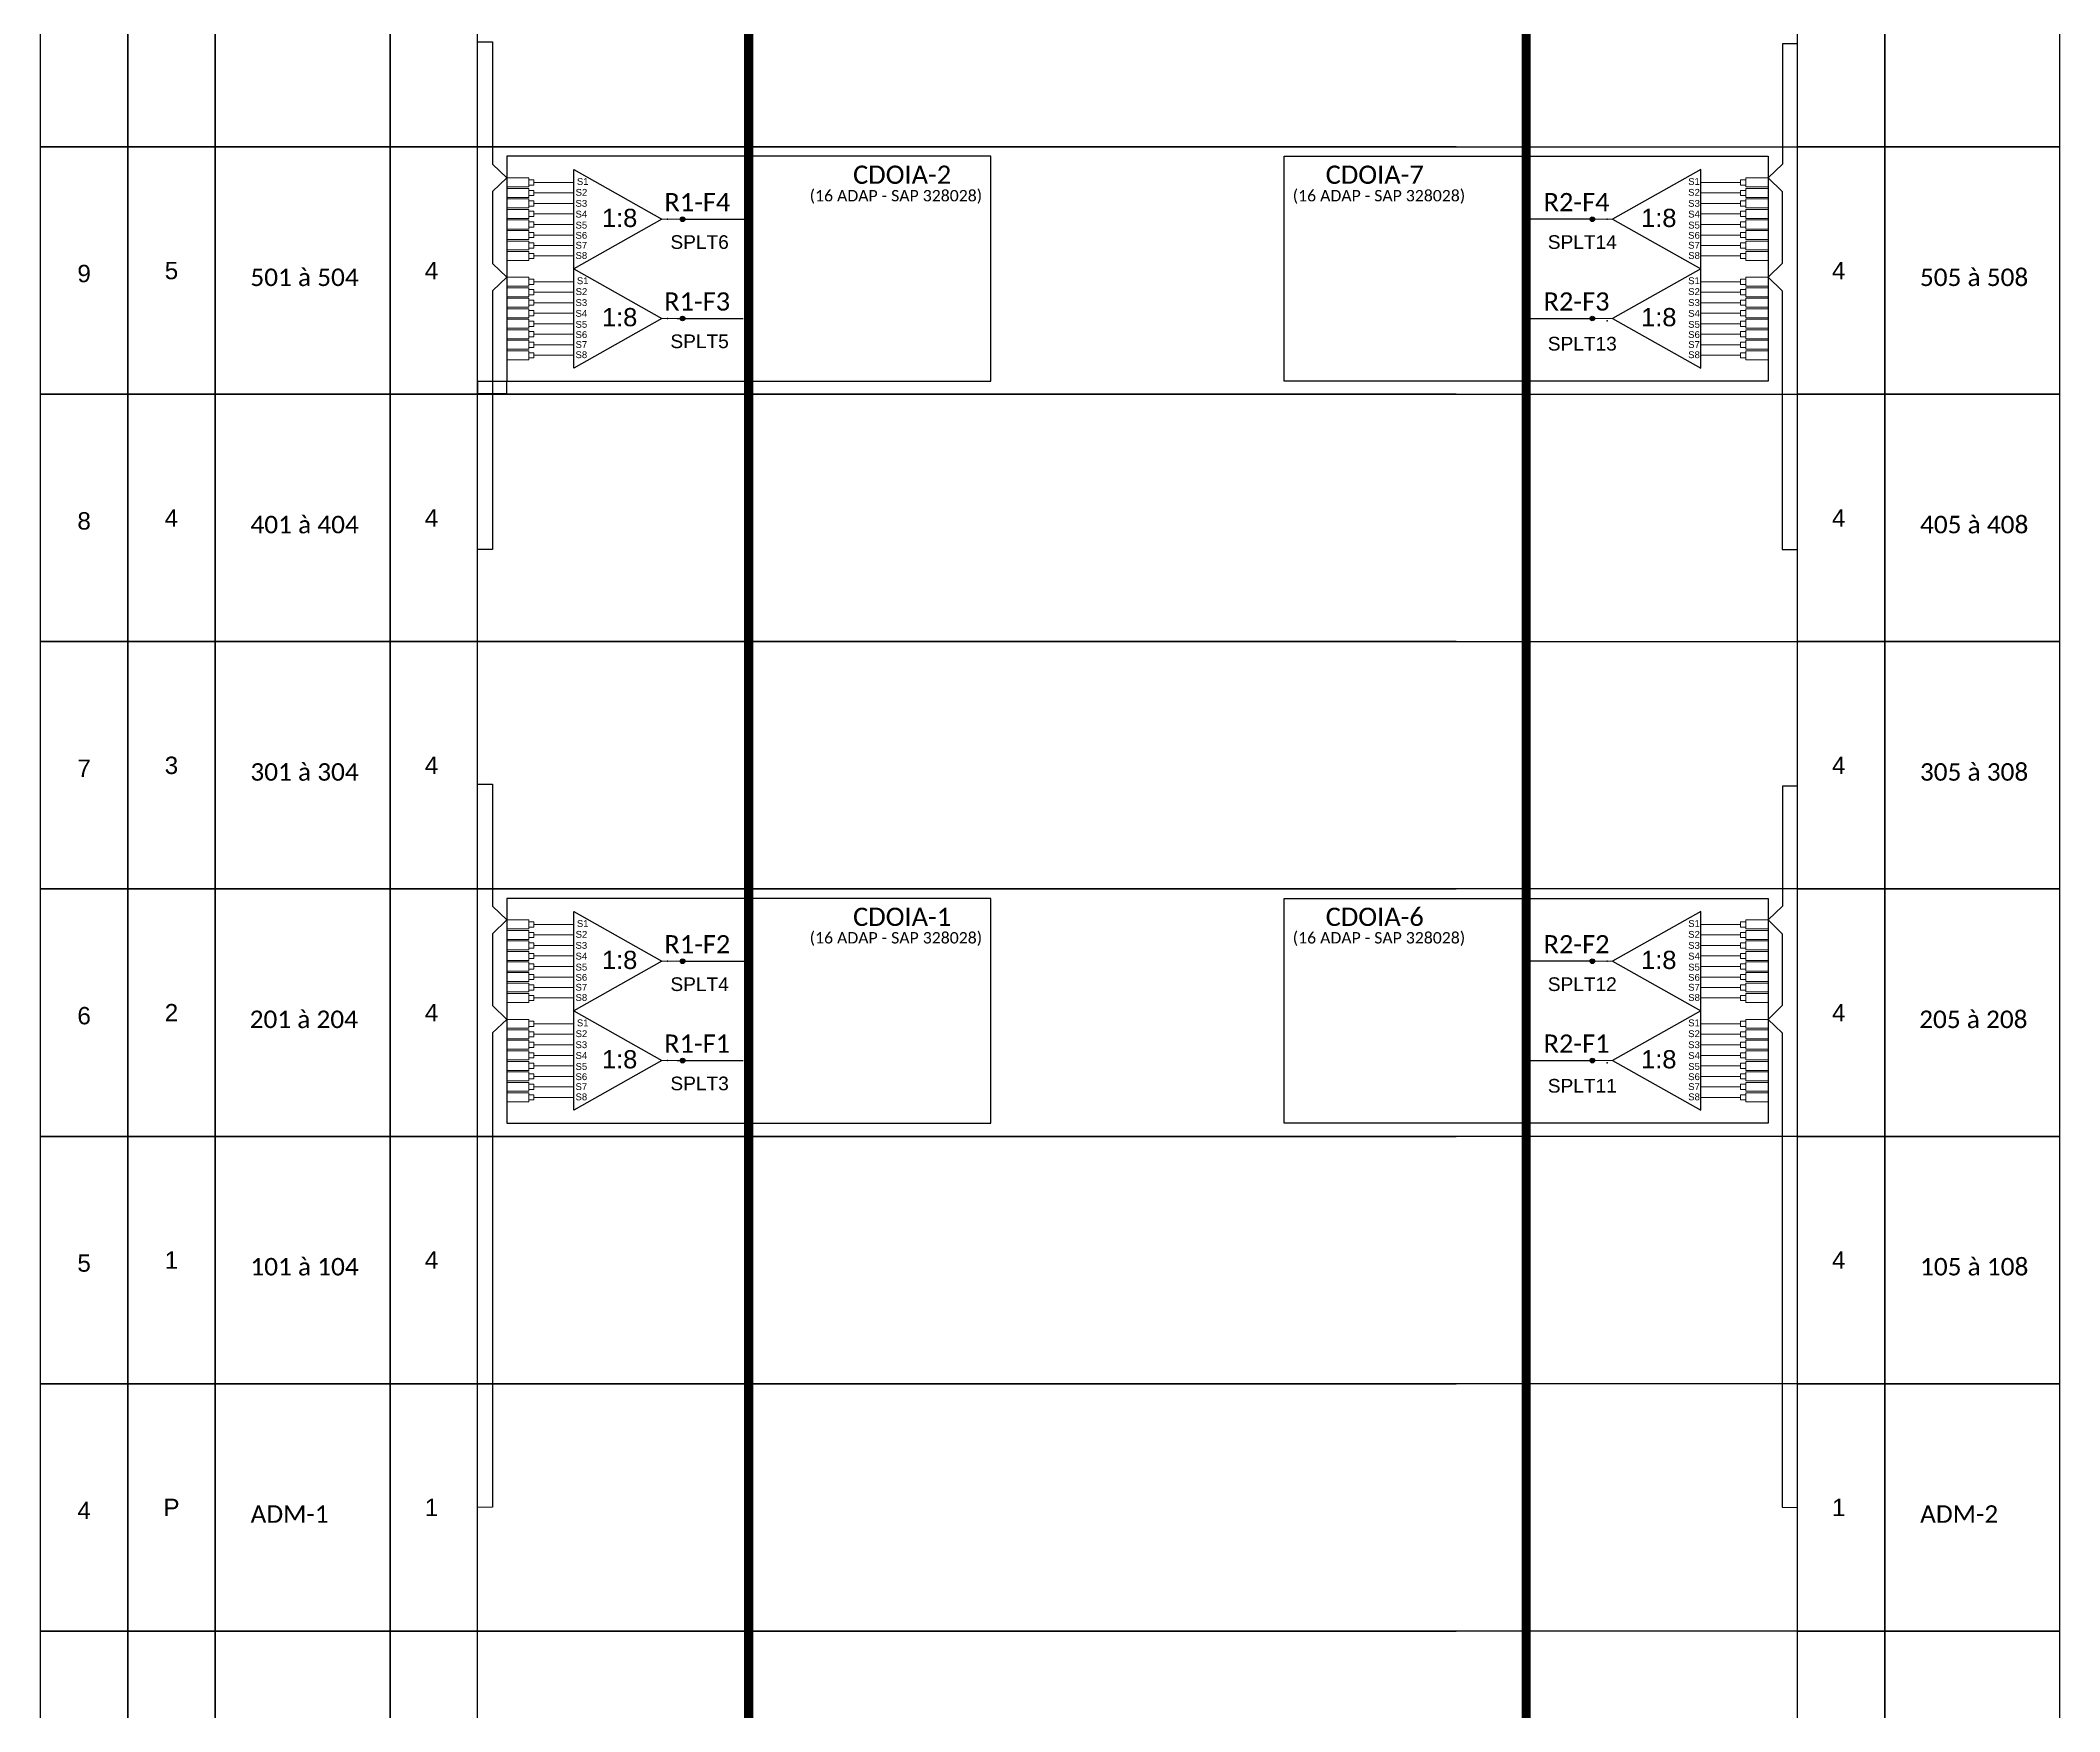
# Model space of a CAD drawing. Header units: millimetres. Extents: x 688550 to 690417, y 7458888 to 7459543.
# Drawn here: x 689033 to 689229.8, y 7459058.2 to 7459221 of the extents above; entities that cross this region are included whole.
import ezdxf
from ezdxf.enums import TextEntityAlignment as Align

# ---------------------------------------------------------------- set-up
doc = ezdxf.new("R2010")
doc.units = ezdxf.units.MM
doc.header["$LTSCALE"] = 3
doc.header["$MEASUREMENT"] = 0
doc.layers.add('label_cabos', color=7, linetype='Continuous')
doc.styles.add('ARIAL', font='arial.ttf')
doc.styles.add('WMF-Calibri0', font='calibri.ttf')

# ---------------------------------------------------------------- blocks, each defined once
blk = doc.blocks.new('SPLT_1-8_SC-APC')
at = {"color": 1}
blk.add_lwpolyline([(-7.37, -2.1), (-17.04, -7.55), (-7.37, -13), (-7.37, -2.1)], dxfattribs=at)
at = {"color": 3, "lineweight": 0}
for points in [[(-2.99, -3.51), (-7.37, -3.51)], [(-2.41, -3.02), (-2.41, -4)], [(-2.41, -3.02), (0, -3.02)], [(-2.41, -4), (0, -4)], [(-2.41, -4.17), (-2.41, -5.16)], [(-2.41, -4.17), (0, -4.17)], [(-7.37, -4.66), (-2.99, -4.66)], [(-7.37, -5.82), (-2.99, -5.82)], [(-2.41, -5.16), (0, -5.16)], [(-2.41, -5.32), (-2.41, -6.31)], [(-2.41, -5.32), (0, -5.32)], [(-2.41, -6.31), (0, -6.31)], [(-2.41, -6.48), (-2.41, -7.46)], [(-2.41, -6.48), (0, -6.48)], [(-7.37, -6.97), (-2.99, -6.97)], [(-7.37, -8.12), (-2.99, -8.12)], [(-2.41, -7.46), (0, -7.46)], [(-2.41, -7.63), (-2.41, -8.62)], [(-2.41, -7.63), (0, -7.63)], [(-2.41, -8.62), (0, -8.62)], [(-2.41, -8.78), (-2.41, -9.77)], [(-2.41, -8.78), (0, -8.78)], [(-7.37, -9.28), (-2.99, -9.28)], [(-7.37, -10.43), (-2.99, -10.43)], [(-2.41, -9.77), (0, -9.77)], [(-2.41, -9.94), (-2.41, -10.92)], [(-2.41, -9.94), (0, -9.94)], [(-2.41, -10.92), (0, -10.92)], [(-7.37, -11.58), (-2.99, -11.58)], [(-2.41, -11.09), (-2.41, -12.08)], [(-2.41, -11.09), (0, -11.09)], [(-2.41, -12.08), (0, -12.08)]]:
    blk.add_lwpolyline(points, dxfattribs=at)
for points in [[(-2.99, -3.22), (-2.41, -3.22), (-2.41, -3.8), (-2.99, -3.8)], [(-2.99, -4.38), (-2.41, -4.38), (-2.41, -4.95), (-2.99, -4.95)], [(-2.99, -5.53), (-2.41, -5.53), (-2.41, -6.1), (-2.99, -6.1)], [(-2.99, -6.68), (-2.41, -6.68), (-2.41, -7.26), (-2.99, -7.26)], [(-2.99, -7.84), (-2.41, -7.84), (-2.41, -8.41), (-2.99, -8.41)], [(-2.99, -8.99), (-2.41, -8.99), (-2.41, -9.56), (-2.99, -9.56)], [(-2.99, -10.14), (-2.41, -10.14), (-2.41, -10.72), (-2.99, -10.72)], [(-2.99, -11.3), (-2.41, -11.3), (-2.41, -11.87), (-2.99, -11.87)]]:
    blk.add_lwpolyline(points, close=True, dxfattribs=at)
at = {"color": 1, "lineweight": 0}
blk.add_lwpolyline([(-17.04, -7.55), (-19.26, -7.55)], dxfattribs=at)
at = {"color": 1, "style": 'ARIAL'}
for s, height, p in [('S1', 0.75, (-8.74, -3.78)), ('S2', 0.75, (-8.74, -4.97)), ('1:8', 2, (-13.91, -8.4)), ('S3', 0.75, (-8.74, -6.18)), ('S4', 0.75, (-8.74, -7.36)), ('S5', 0.75, (-8.74, -8.57)), ('S6', 0.75, (-8.74, -9.69)), ('S7', 0.75, (-8.74, -10.78)), ('S8', 0.75, (-8.74, -11.9))]:
    blk.add_text(s, height=height, dxfattribs=at).set_placement(p)
blk = doc.blocks.new('SPLITTER_')
blk.add_point((0, 0))
at = {"style": 'ARIAL', "flags": 4}
blk.add_attdef('SPLT', (0, -3.26), '', height=1.5, dxfattribs=at)
blk = doc.blocks.new('SPLT_1-8_SC-APC_ESQ')
at = {"color": 1}
blk.add_lwpolyline([(7.37, -2.1), (17.04, -7.55), (7.37, -13), (7.37, -2.1)], dxfattribs=at)
at = {"color": 3, "lineweight": 0}
for points in [[(2.41, -3.02), (0, -3.02)], [(2.41, -4), (0, -4)], [(2.41, -4.17), (0, -4.17)], [(2.41, -3.02), (2.41, -4)], [(2.41, -4.17), (2.41, -5.16)], [(2.99, -3.51), (7.37, -3.51)], [(2.41, -5.16), (0, -5.16)], [(2.41, -5.32), (0, -5.32)], [(2.41, -6.31), (0, -6.31)], [(2.41, -6.48), (0, -6.48)], [(2.41, -5.32), (2.41, -6.31)], [(2.41, -6.48), (2.41, -7.46)], [(7.37, -4.66), (2.99, -4.66)], [(7.37, -5.82), (2.99, -5.82)], [(2.41, -7.46), (0, -7.46)], [(2.41, -7.63), (0, -7.63)], [(2.41, -8.62), (0, -8.62)], [(2.41, -8.78), (0, -8.78)], [(2.41, -7.63), (2.41, -8.62)], [(2.41, -8.78), (2.41, -9.77)], [(7.37, -6.97), (2.99, -6.97)], [(7.37, -8.12), (2.99, -8.12)], [(2.41, -9.77), (0, -9.77)], [(2.41, -9.94), (0, -9.94)], [(2.41, -10.92), (0, -10.92)], [(2.41, -9.94), (2.41, -10.92)], [(7.37, -9.28), (2.99, -9.28)], [(7.37, -10.43), (2.99, -10.43)], [(2.41, -11.09), (0, -11.09)], [(2.41, -12.08), (0, -12.08)], [(2.41, -11.09), (2.41, -12.08)], [(7.37, -11.58), (2.99, -11.58)]]:
    blk.add_lwpolyline(points, dxfattribs=at)
for points in [[(2.99, -3.22), (2.41, -3.22), (2.41, -3.8), (2.99, -3.8)], [(2.99, -4.38), (2.41, -4.38), (2.41, -4.95), (2.99, -4.95)], [(2.99, -5.53), (2.41, -5.53), (2.41, -6.1), (2.99, -6.1)], [(2.99, -6.68), (2.41, -6.68), (2.41, -7.26), (2.99, -7.26)], [(2.99, -7.84), (2.41, -7.84), (2.41, -8.41), (2.99, -8.41)], [(2.99, -8.99), (2.41, -8.99), (2.41, -9.56), (2.99, -9.56)], [(2.99, -10.14), (2.41, -10.14), (2.41, -10.72), (2.99, -10.72)], [(2.99, -11.3), (2.41, -11.3), (2.41, -11.87), (2.99, -11.87)]]:
    blk.add_lwpolyline(points, close=True, dxfattribs=at)
at = {"color": 1, "lineweight": 0}
blk.add_lwpolyline([(17.04, -7.55), (19.26, -7.55)], dxfattribs=at)
at = {"color": 1, "style": 'ARIAL'}
for s, height, p in [('S2', 0.75, (7.56, -4.97)), ('S1', 0.75, (7.7, -3.78)), ('S3', 0.75, (7.55, -6.18)), ('S4', 0.75, (7.55, -7.36)), ('1:8', 2, (10.45, -8.4)), ('S5', 0.75, (7.55, -8.57)), ('S6', 0.75, (7.55, -9.69)), ('S7', 0.75, (7.55, -10.78)), ('S8', 0.75, (7.55, -11.9))]:
    blk.add_text(s, height=height, dxfattribs=at).set_placement(p)

msp = doc.modelspace()

# ---------------------------------------------------------------- hatches: boundary and pattern name
h = msp.add_hatch(color=3)
h.dxf.hatch_style = 1
edge = h.paths.add_edge_path()
edge.add_arc((689095.58, 7459203.59), 0.228, 0, 360)
h = msp.add_hatch(color=3)
h.dxf.hatch_style = 1
edge = h.paths.add_edge_path()
edge.add_arc((689184.23, 7459203.59), 0.228, 0, 360)
h = msp.add_hatch(color=3)
h.dxf.hatch_style = 1
edge = h.paths.add_edge_path()
edge.add_arc((689095.58, 7459193.92), 0.228, 0, 360)
h = msp.add_hatch(color=3)
h.dxf.hatch_style = 1
edge = h.paths.add_edge_path()
edge.add_arc((689184.23, 7459193.92), 0.228, 0, 360)
h = msp.add_hatch(color=3)
h.dxf.hatch_style = 1
edge = h.paths.add_edge_path()
edge.add_arc((689095.58, 7459131.3), 0.228, 0, 360)
h = msp.add_hatch(color=3)
h.dxf.hatch_style = 1
edge = h.paths.add_edge_path()
edge.add_arc((689184.23, 7459131.3), 0.228, 0, 360)
h = msp.add_hatch(color=3)
h.dxf.hatch_style = 1
edge = h.paths.add_edge_path()
edge.add_arc((689095.58, 7459121.62), 0.228, 0, 360)
h = msp.add_hatch(color=3)
h.dxf.hatch_style = 1
edge = h.paths.add_edge_path()
edge.add_arc((689184.23, 7459121.62), 0.228, 0, 360)

# ---------------------------------------------------------------- linework, layer by layer
for p, q in [((689050.04, 7459210.64), (689050.04, 7459234.74)), ((689170.96, 7459210.64), (689050.04, 7459210.64)), ((689050.04, 7459210.64), (689204.21, 7459210.64)), ((689050.04, 7459186.54), (689050.04, 7459210.64)), ((689170.96, 7459186.54), (689050.04, 7459186.54)), ((689050.04, 7459186.54), (689204.21, 7459186.54)), ((689050.04, 7459162.44), (689050.04, 7459186.54)), ((689170.96, 7459162.44), (689050.04, 7459162.44)), ((689050.04, 7459162.44), (689204.21, 7459162.44)), ((689050.04, 7459138.34), (689050.04, 7459162.44)), ((689050.04, 7459138.34), (689170.96, 7459138.34)), ((689050.04, 7459114.24), (689050.04, 7459138.34)), ((689204.21, 7459138.34), (689050.04, 7459138.34)), ((689050.04, 7459114.24), (689170.96, 7459114.24)), ((689050.04, 7459090.14), (689050.04, 7459114.24)), ((689204.21, 7459114.24), (689050.04, 7459114.24)), ((689050.04, 7459090.14), (689170.96, 7459090.14)), ((689050.04, 7459066.05), (689050.04, 7459090.14)), ((689204.21, 7459090.14), (689050.04, 7459090.14)), ((689050.04, 7459066.05), (689170.96, 7459066.05)), ((689050.04, 7459041.95), (689050.04, 7459066.05)), ((689204.21, 7459066.05), (689050.04, 7459066.05))]:
    msp.add_line(p, q)
at = {"color": 5, "const_width": 0.888}
msp.add_lwpolyline([(689102.02, 7459415.49), (689102.02, 7459006.07)], dxfattribs=at)
at = {"color": 6, "const_width": 0.888}
msp.add_lwpolyline([(689177.79, 7458988.26), (689177.79, 7459415.49)], dxfattribs=at)
for points in [[(689033.01, 7459234.74), (689041.53, 7459234.74), (689041.53, 7459210.64), (689033.01, 7459210.64)], [(689041.53, 7459234.74), (689050.04, 7459234.74), (689050.04, 7459210.64), (689041.53, 7459210.64)], [(689067.08, 7459234.74), (689050.04, 7459234.74), (689050.04, 7459210.64), (689067.08, 7459210.64)], [(689075.6, 7459234.74), (689067.08, 7459234.74), (689067.08, 7459210.64), (689075.6, 7459210.64)], [(689204.21, 7459234.74), (689212.73, 7459234.74), (689212.73, 7459210.64), (689204.21, 7459210.64)], [(689212.73, 7459234.74), (689229.76, 7459234.74), (689229.76, 7459210.64), (689212.73, 7459210.64)], [(689033.01, 7459210.64), (689041.53, 7459210.64), (689041.53, 7459186.54), (689033.01, 7459186.54)], [(689041.53, 7459210.64), (689050.04, 7459210.64), (689050.04, 7459186.54), (689041.53, 7459186.54)], [(689067.08, 7459210.64), (689050.04, 7459210.64), (689050.04, 7459186.54), (689067.08, 7459186.54)], [(689075.6, 7459210.64), (689067.08, 7459210.64), (689067.08, 7459186.54), (689075.6, 7459186.54)], [(689204.21, 7459210.64), (689212.73, 7459210.64), (689212.73, 7459186.54), (689204.21, 7459186.54)], [(689212.73, 7459210.64), (689229.76, 7459210.64), (689229.76, 7459186.54), (689212.73, 7459186.54)], [(689033.01, 7459186.54), (689041.53, 7459186.54), (689041.53, 7459162.44), (689033.01, 7459162.44)], [(689041.53, 7459186.54), (689050.04, 7459186.54), (689050.04, 7459162.44), (689041.53, 7459162.44)], [(689067.08, 7459186.54), (689050.04, 7459186.54), (689050.04, 7459162.44), (689067.08, 7459162.44)], [(689075.6, 7459186.54), (689067.08, 7459186.54), (689067.08, 7459162.44), (689075.6, 7459162.44)], [(689204.21, 7459186.54), (689212.73, 7459186.54), (689212.73, 7459162.44), (689204.21, 7459162.44)], [(689212.73, 7459186.54), (689229.76, 7459186.54), (689229.76, 7459162.44), (689212.73, 7459162.44)], [(689033.01, 7459162.44), (689041.53, 7459162.44), (689041.53, 7459138.34), (689033.01, 7459138.34)], [(689041.53, 7459162.44), (689050.04, 7459162.44), (689050.04, 7459138.34), (689041.53, 7459138.34)], [(689067.08, 7459162.44), (689050.04, 7459162.44), (689050.04, 7459138.34), (689067.08, 7459138.34)], [(689075.6, 7459162.44), (689067.08, 7459162.44), (689067.08, 7459138.34), (689075.6, 7459138.34)], [(689204.21, 7459162.44), (689212.73, 7459162.44), (689212.73, 7459138.34), (689204.21, 7459138.34)], [(689212.73, 7459162.44), (689229.76, 7459162.44), (689229.76, 7459138.34), (689212.73, 7459138.34)], [(689033.01, 7459138.34), (689041.53, 7459138.34), (689041.53, 7459114.24), (689033.01, 7459114.24)], [(689041.53, 7459138.34), (689050.04, 7459138.34), (689050.04, 7459114.24), (689041.53, 7459114.24)], [(689067.08, 7459138.34), (689050.04, 7459138.34), (689050.04, 7459114.24), (689067.08, 7459114.24)], [(689075.6, 7459138.34), (689067.08, 7459138.34), (689067.08, 7459114.24), (689075.6, 7459114.24)], [(689204.21, 7459138.34), (689212.73, 7459138.34), (689212.73, 7459114.24), (689204.21, 7459114.24)], [(689212.73, 7459138.34), (689229.76, 7459138.34), (689229.76, 7459114.24), (689212.73, 7459114.24)], [(689033.01, 7459114.24), (689041.53, 7459114.24), (689041.53, 7459090.14), (689033.01, 7459090.14)], [(689041.53, 7459114.24), (689050.04, 7459114.24), (689050.04, 7459090.14), (689041.53, 7459090.14)], [(689067.08, 7459114.24), (689050.04, 7459114.24), (689050.04, 7459090.14), (689067.08, 7459090.14)], [(689075.6, 7459114.24), (689067.08, 7459114.24), (689067.08, 7459090.14), (689075.6, 7459090.14)], [(689204.21, 7459114.24), (689212.73, 7459114.24), (689212.73, 7459090.14), (689204.21, 7459090.14)], [(689212.73, 7459114.24), (689229.76, 7459114.24), (689229.76, 7459090.14), (689212.73, 7459090.14)], [(689033.01, 7459090.14), (689041.53, 7459090.14), (689041.53, 7459066.05), (689033.01, 7459066.05)], [(689041.53, 7459090.14), (689050.04, 7459090.14), (689050.04, 7459066.05), (689041.53, 7459066.05)], [(689067.08, 7459090.14), (689050.04, 7459090.14), (689050.04, 7459066.05), (689067.08, 7459066.05)], [(689075.6, 7459090.14), (689067.08, 7459090.14), (689067.08, 7459066.05), (689075.6, 7459066.05)], [(689204.21, 7459090.14), (689212.73, 7459090.14), (689212.73, 7459066.05), (689204.21, 7459066.05)], [(689212.73, 7459090.14), (689229.76, 7459090.14), (689229.76, 7459066.05), (689212.73, 7459066.05)], [(689033.01, 7459066.05), (689041.53, 7459066.05), (689041.53, 7459041.95), (689033.01, 7459041.95)], [(689041.53, 7459066.05), (689050.04, 7459066.05), (689050.04, 7459041.95), (689041.53, 7459041.95)], [(689067.08, 7459066.05), (689050.04, 7459066.05), (689050.04, 7459041.95), (689067.08, 7459041.95)], [(689075.6, 7459066.05), (689067.08, 7459066.05), (689067.08, 7459041.95), (689075.6, 7459041.95)], [(689204.21, 7459066.05), (689212.73, 7459066.05), (689212.73, 7459041.95), (689204.21, 7459041.95)], [(689212.73, 7459066.05), (689229.76, 7459066.05), (689229.76, 7459041.95), (689212.73, 7459041.95)]]:
    msp.add_lwpolyline(points, close=True)
at = {"color": 3}
for points in [[(689075.6, 7459220.86), (689077.06, 7459220.86), (689077.06, 7459208.95)], [(689204.22, 7459220.67), (689202.75, 7459220.67), (689202.75, 7459213.41)], [(689077.06, 7459219.35), (689077.06, 7459208.95), (689078.45, 7459207.62), (689077.06, 7459206.28), (689077.06, 7459199.28), (689078.45, 7459197.94), (689077.06, 7459196.6), (689077.06, 7459171.43), (689075.6, 7459171.43)], [(689202.75, 7459219.46), (689202.75, 7459208.95), (689201.35, 7459207.62), (689202.74, 7459206.28), (689202.74, 7459199.28), (689201.35, 7459197.94), (689202.74, 7459196.6), (689202.74, 7459171.43), (689204.21, 7459171.43)], [(689077.07, 7459206.28), (689077.07, 7459201.75)], [(689075.6, 7459148.56), (689077.06, 7459148.56), (689077.06, 7459136.65)], [(689077.06, 7459147.05), (689077.06, 7459136.66), (689078.45, 7459135.32), (689077.06, 7459133.98), (689077.06, 7459126.98), (689078.45, 7459125.64), (689077.06, 7459124.31), (689077.06, 7459106.52)], [(689202.75, 7459147.16), (689202.75, 7459136.66), (689201.35, 7459135.32), (689202.74, 7459133.98), (689202.74, 7459126.98), (689201.35, 7459125.64), (689202.74, 7459124.31), (689202.74, 7459106.8)], [(689204.22, 7459148.37), (689202.75, 7459148.37), (689202.75, 7459141.11)], [(689077.07, 7459133.98), (689077.07, 7459129.46)], [(689077.06, 7459106.52), (689077.06, 7459078.1), (689075.6, 7459078.09)], [(689202.74, 7459106.8), (689202.74, 7459078.1), (689204.21, 7459078.09)]]:
    msp.add_lwpolyline(points, dxfattribs=at)
at = {"color": 1}
for points in [[(689125.61, 7459209.72), (689078.45, 7459209.72), (689078.45, 7459187.82), (689125.61, 7459187.82)], [(689154.19, 7459209.72), (689201.35, 7459209.72), (689201.35, 7459187.82), (689154.19, 7459187.82)], [(689125.61, 7459137.42), (689078.45, 7459137.42), (689078.45, 7459115.53), (689125.61, 7459115.53)], [(689154.19, 7459137.42), (689201.35, 7459137.42), (689201.35, 7459115.53), (689154.19, 7459115.53)]]:
    msp.add_lwpolyline(points, close=True, dxfattribs=at)
at = {"color": 5}
for points in [[(689095.58, 7459203.59), (689102.02, 7459203.59)], [(689095.06, 7459193.92), (689101.5, 7459193.92)], [(689095.58, 7459131.3), (689102.02, 7459131.3)], [(689095.06, 7459121.62), (689101.5, 7459121.62)]]:
    msp.add_lwpolyline(points, dxfattribs=at)
at = {"color": 6}
for points in [[(689184.23, 7459203.59), (689177.72, 7459203.59)], [(689177.79, 7459193.92), (689184.23, 7459193.92)], [(689184.23, 7459131.3), (689177.72, 7459131.3)], [(689177.79, 7459121.62), (689184.23, 7459121.62)]]:
    msp.add_lwpolyline(points, dxfattribs=at)
at = {"color": 3}
for centre in [(689095.58, 7459203.59), (689184.23, 7459203.59), (689095.58, 7459193.92), (689184.23, 7459193.92), (689095.58, 7459131.3), (689184.23, 7459131.3), (689095.58, 7459121.62), (689184.23, 7459121.62)]:
    msp.add_circle(centre, 0.228, dxfattribs=at)
at = {"layer": 'label_cabos', "linetype": 'Continuous'}
for p, q in [((689075.6, 7459187.82), (689078.45, 7459187.82)), ((689075.6, 7459187.82), (689075.6, 7459186.54)), ((689075.6, 7459186.6), (689078.45, 7459186.6)), ((689078.45, 7459186.6), (689078.45, 7459187.82))]:
    msp.add_line(p, q, dxfattribs=at)

# ---------------------------------------------------------------- block references
at = {"xscale": 0.887679352350533, "yscale": 0.8876793525218963, "zscale": 0.887679352350533}
for p in [(689078.45, 7459210.29), (689078.45, 7459200.62), (689078.45, 7459138), (689078.45, 7459128.32)]:
    msp.add_blockref('SPLT_1-8_SC-APC_ESQ', p, dxfattribs=at)
at = {"color": 3, "xscale": 0.887679352350533, "yscale": 0.8876793525218963, "zscale": 0.887679352350533}
for p in [(689201.33, 7459210.29), (689201.33, 7459200.62), (689201.33, 7459138), (689201.33, 7459128.32)]:
    msp.add_blockref('SPLT_1-8_SC-APC', p, dxfattribs=at)
ref = msp.add_blockref('SPLITTER_', (689094.12, 7459203.59), dxfattribs=dict(xscale=0.887679352350533, yscale=0.8876793525218963, zscale=0.887679352350533))
ref.add_attrib('SPLT', 'SPLT6', (689094.4, 7459200.7), dxfattribs={"height": 1.332, "style": 'ARIAL'})
ref = msp.add_blockref('SPLITTER_', (689185.69, 7459203.59), dxfattribs=dict(xscale=-0.887679352350533, yscale=0.8876793525218963, zscale=0.8876793523500002))
ref.add_attrib('SPLT', 'SPLT14', (689179.89, 7459200.7), dxfattribs={"height": 1.332, "style": 'ARIAL'})
ref = msp.add_blockref('SPLITTER_', (689094.12, 7459193.92), dxfattribs=dict(xscale=0.887679352350533, yscale=0.8876793525218963, zscale=0.887679352350533))
ref.add_attrib('SPLT', 'SPLT5', (689094.4, 7459191.03), dxfattribs={"height": 1.332, "style": 'ARIAL'})
ref = msp.add_blockref('SPLITTER_', (689185.69, 7459193.69), dxfattribs=dict(xscale=-0.887679352350533, yscale=0.8876793525218963, zscale=0.8876793523500002))
ref.add_attrib('SPLT', 'SPLT13', (689179.89, 7459190.8), dxfattribs={"height": 1.332, "style": 'ARIAL'})
ref = msp.add_blockref('SPLITTER_', (689094.12, 7459131.3), dxfattribs=dict(xscale=0.887679352350533, yscale=0.8876793525218963, zscale=0.887679352350533))
ref.add_attrib('SPLT', 'SPLT4', (689094.4, 7459128.4), dxfattribs={"height": 1.332, "style": 'ARIAL'})
ref = msp.add_blockref('SPLITTER_', (689185.69, 7459131.3), dxfattribs=dict(xscale=-0.887679352350533, yscale=0.8876793525218963, zscale=0.8876793523500002))
ref.add_attrib('SPLT', 'SPLT12', (689179.89, 7459128.4), dxfattribs={"height": 1.332, "style": 'ARIAL'})
ref = msp.add_blockref('SPLITTER_', (689094.12, 7459121.62), dxfattribs=dict(xscale=0.887679352350533, yscale=0.8876793525218963, zscale=0.887679352350533))
ref.add_attrib('SPLT', 'SPLT3', (689094.4, 7459118.73), dxfattribs={"height": 1.332, "style": 'ARIAL'})
ref = msp.add_blockref('SPLITTER_', (689185.69, 7459121.4), dxfattribs=dict(xscale=-0.887679352350533, yscale=0.8876793525218963, zscale=0.8876793523500002))
ref.add_attrib('SPLT', 'SPLT11', (689179.89, 7459118.5), dxfattribs={"height": 1.332, "style": 'ARIAL'})

# ---------------------------------------------------------------- texts
at = {"color": 1, "style": 'WMF-Calibri0'}
for s, p in [('CDOIA-2', (689112.2, 7459207.04)), ('CDOIA-7', (689158.25, 7459207.04)), ('CDOIA-1', (689112.2, 7459134.74)), ('CDOIA-6', (689158.25, 7459134.74))]:
    msp.add_text(s, height=1.775, dxfattribs=at).set_placement(p)
at = {"color": 5, "style": 'WMF-Calibri0'}
for s, p in [('R1-F4', (689093.81, 7459204.37)), ('R1-F3', (689093.79, 7459194.69)), ('R1-F2', (689093.81, 7459132.07)), ('R1-F1', (689093.79, 7459122.39))]:
    msp.add_text(s, height=1.775, dxfattribs=at).set_placement(p)
at = {"color": 1, "style": 'WMF-Calibri0'}
for p in [(689116.37, 7459205.33), (689163.44, 7459205.33), (689116.37, 7459133.03), (689163.44, 7459133.03)]:
    msp.add_text('(16 ADAP - SAP 328028)', height=1.1096, dxfattribs=at).set_placement(p, align=Align.CENTER)
at = {"color": 6, "style": 'WMF-Calibri0'}
for s, p in [('R2-F4', (689179.48, 7459204.37)), ('R2-F3', (689179.48, 7459194.69)), ('R2-F2', (689179.48, 7459132.07)), ('R2-F1', (689179.48, 7459122.39))]:
    msp.add_text(s, height=1.775, dxfattribs=at).set_placement(p)
at = {"style": 'WMF-Calibri0'}
for s, p in [('501 à 504', (689053.47, 7459197.08)), ('505 à 508', (689216.15, 7459197.08)), ('401 à 404', (689053.48, 7459172.99)), ('405 à 408', (689216.16, 7459172.99)), ('301 à 304', (689053.47, 7459148.89)), ('305 à 308', (689216.15, 7459148.89)), ('201 à 204', (689053.4, 7459124.79)), ('205 à 208', (689216.08, 7459124.79)), ('101 à 104', (689053.47, 7459100.69)), ('105 à 108', (689216.16, 7459100.69)), ('ADM-1', (689053.49, 7459076.59)), ('ADM-2', (689216.17, 7459076.59))]:
    msp.add_text(s, height=1.705, dxfattribs=at).set_placement(p)
at = {"style": 'ARIAL', "flags": 12}
for tag, p in [('9', (689037.27, 7459198.3)), ('5', (689045.78, 7459198.59)), ('4', (689071.12, 7459198.59)), ('4', (689208.24, 7459198.59)), ('8', (689037.27, 7459174.2)), ('4', (689045.78, 7459174.49)), ('4', (689071.12, 7459174.49)), ('4', (689208.24, 7459174.49)), ('7', (689037.27, 7459150.1)), ('3', (689045.78, 7459150.39)), ('4', (689071.12, 7459150.39)), ('4', (689208.24, 7459150.39)), ('6', (689037.27, 7459126)), ('2', (689045.78, 7459126.29)), ('4', (689071.12, 7459126.29)), ('4', (689208.24, 7459126.29)), ('5', (689037.27, 7459101.9)), ('1', (689045.78, 7459102.19)), ('4', (689071.12, 7459102.19)), ('4', (689208.24, 7459102.19)), ('4', (689037.27, 7459077.8)), ('P', (689045.78, 7459078.09)), ('1', (689071.12, 7459078.09)), ('1', (689208.24, 7459078.09))]:
    msp.add_attdef(tag, text='XX', height=1.693, dxfattribs=at).set_placement(p, align=Align.MIDDLE_CENTER)

doc.saveas('drawing.dxf')
